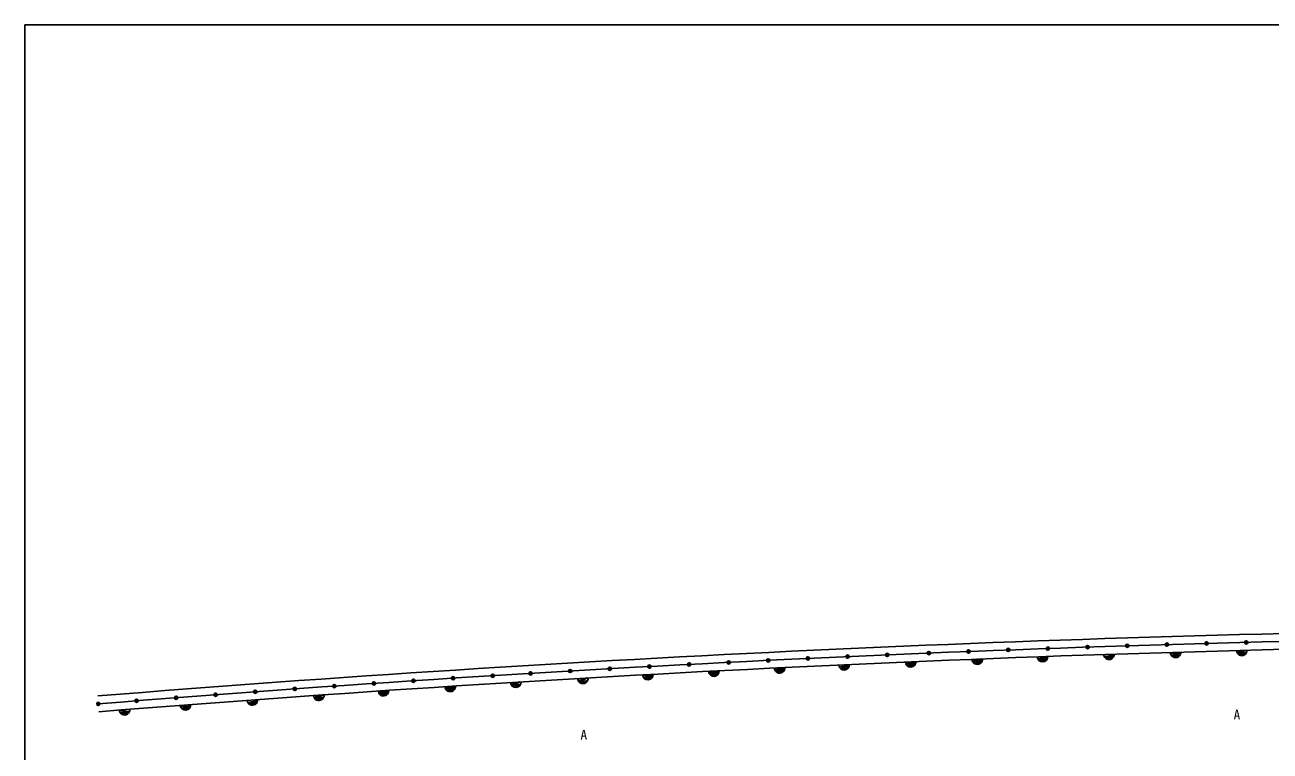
# Model space of a CAD drawing. Units: millimetres, scale not verified. Extents: x -100125 to 100125, y -69250 to 69250.
# Drawn here: x -100125 to -53045, y 41788 to 69250 of the extents above; entities that cross this region are included whole.
import ezdxf
from ezdxf.enums import TextEntityAlignment as Align

# ---------------------------------------------------------------- set-up
doc = ezdxf.new("R2010")
doc.units = ezdxf.units.MM
doc.header["$LTSCALE"] = 250
doc.linetypes.add('LONG_CHAIN', pattern=[21, 18, -1, 1, -1])
doc.layers.add('0-0_レイヤ15', color=6, linetype='LONG_CHAIN')
doc.layers.add('1-1_現況白抜', color=2, linetype='Continuous')
doc.styles.add('ＭＳ ゴシック', font='')
doc.styles.get('ＭＳ ゴシック').set_extended_font_data('MS Gothic')

msp = doc.modelspace()

# ---------------------------------------------------------------- linework, layer by layer
at = {"layer": '0-0_レイヤ15', "linetype": 'Continuous'}
msp.add_lwpolyline([(100125, 69250), (-100125, 69250), (-100125, -69250)], dxfattribs=at)
at = {"layer": '1-1_現況白抜'}
for p, q in [((-61445.5, 45669.7), (-61445.5, 45664.7)), ((-59943.7, 45719.4), (-59948.7, 45719.4)), ((-59946.2, 45721.9), (-59946.2, 45716.9)), ((-58444.2, 45768.9), (-58449.2, 45768.9)), ((-58446.7, 45771.4), (-58446.7, 45766.4)), ((-56944.6, 45815.5), (-56949.6, 45815.5)), ((-56947.1, 45818), (-56947.1, 45813)), ((-55444.9, 45859.3), (-55449.9, 45859.3)), ((-55447.4, 45861.8), (-55447.4, 45856.8)), ((-53945, 45900.3), (-53950, 45900.3)), ((-53947.5, 45902.8), (-53947.5, 45897.8)), ((-72015.4, 45218.9), (-72020.4, 45218.9)), ((-72017.9, 45221.4), (-72017.9, 45216.4)), ((-70517.1, 45290.9), (-70522.1, 45290.9)), ((-70519.6, 45293.4), (-70519.6, 45288.4)), ((-69018.7, 45360.2), (-69023.7, 45360.2)), ((-69021.2, 45362.7), (-69021.2, 45357.7)), ((-67520.1, 45426.6), (-67525.1, 45426.6)), ((-67522.6, 45429.1), (-67522.6, 45424.1)), ((-65940, 45493.6), (-65945, 45493.6)), ((-65942.5, 45496.1), (-65942.5, 45491.1)), ((-64441.2, 45554.3), (-64446.2, 45554.3)), ((-64443.7, 45556.8), (-64443.7, 45551.8)), ((-62942.1, 45612.1), (-62947.1, 45612.1)), ((-62944.6, 45614.6), (-62944.6, 45609.6)), ((-61443, 45667.2), (-61448, 45667.2)), ((-81002, 44727.6), (-81007, 44727.6)), ((-81004.5, 44730.1), (-81004.5, 44725.1)), ((-79504.6, 44816.5), (-79509.6, 44816.5)), ((-79507.1, 44819), (-79507.1, 44814)), ((-78007, 44902.6), (-78012, 44902.6)), ((-78009.5, 44905.1), (-78009.5, 44900.1)), ((-76509.3, 44985.9), (-76514.3, 44985.9)), ((-76511.8, 44988.4), (-76511.8, 44983.4)), ((-75011.5, 45066.3), (-75016.5, 45066.3)), ((-75014, 45068.8), (-75014, 45063.8)), ((-73513.5, 45144), (-73518.5, 45144)), ((-73516, 45146.5), (-73516, 45141.5)), ((-86927, 44348.2), (-86932, 44348.2)), ((-86929.5, 44350.7), (-86929.5, 44345.7)), ((-85430.3, 44448.2), (-85435.3, 44448.2)), ((-85432.8, 44450.7), (-85432.8, 44445.7)), ((-83933.4, 44545.4), (-83938.4, 44545.4)), ((-83935.9, 44547.9), (-83935.9, 44542.9)), ((-82436.3, 44639.8), (-82441.3, 44639.8)), ((-82438.8, 44642.3), (-82438.8, 44637.3)), ((-94407.4, 43806), (-94412.4, 43806)), ((-94409.9, 43808.5), (-94409.9, 43803.5)), ((-92911.7, 43920.1), (-92916.7, 43920.1)), ((-92914.2, 43922.6), (-92914.2, 43917.6)), ((-91415.8, 44031.3), (-91420.8, 44031.3)), ((-91418.3, 44033.8), (-91418.3, 44028.8)), ((-89919.8, 44139.7), (-89924.8, 44139.7)), ((-89922.3, 44142.2), (-89922.3, 44137.2)), ((-88423.5, 44245.3), (-88428.5, 44245.3)), ((-88426, 44247.8), (-88426, 44242.8)), ((-97346.4, 43573.8), (-97351.4, 43573.8)), ((-97348.9, 43576.3), (-97348.9, 43571.3)), ((-95902.8, 43689.2), (-95907.8, 43689.2)), ((-95905.3, 43691.7), (-95905.3, 43686.7))]:
    msp.add_line(p, q, dxfattribs=at)
for points in [[(-64295.8, 45181.3), (-64119.1, 45266.8), (-64258.1, 45126.2), (-64034, 45270.1), (-64179.6, 45075.9), (-63948.6, 45273.5), (-64079.1, 45068.2), (-63921.6, 45205.2)], [(-61837.6, 45291.7), (-61450.9, 45334.3), (-61808.5, 45238.3), (-61462.9, 45287.2), (-61755, 45189.8), (-61488.4, 45240.8)], [(-59318.3, 45368.5), (-58936, 45417), (-59286.5, 45316.7), (-58950.8, 45365.7), (-59218.9, 45265), (-58997.7, 45299.7)], [(-56425.8, 45464.8), (-56815, 45488.3), (-56458.7, 45401.4), (-56787.5, 45417.3), (-56506.4, 45356.9), (-56734.5, 45360.9)], [(-53928, 45525.9), (-54313.7, 45568.4), (-53961.1, 45468.3), (-54293.4, 45504), (-53998.5, 45433.3), (-54243.7, 45442)], [(-74271.6, 44791.3), (-73877.9, 44768.8), (-74257.7, 44737.4), (-73899, 44715.7), (-74222.2, 44681.4), (-73950.5, 44656.7), (-74153.9, 44631.9)], [(-71780.4, 44873.9), (-71389.3, 44914.3), (-71744.8, 44806.7), (-71405.3, 44852.2), (-71697.1, 44763.9), (-71450.6, 44787.4)], [(-69335, 44971), (-68953.7, 45022.5), (-69293.2, 44911.5), (-68975, 44959.4), (-69246.7, 44877.3), (-69025.7, 44898.4)], [(-66440.8, 45109.7), (-66828.9, 45115), (-66465.4, 45055.9), (-66797.7, 45047.1), (-66502.1, 45013.8), (-66731.3, 44988.9)], [(-81747.8, 44310.9), (-81393.1, 44403.5), (-81717.9, 44263.5), (-81377.8, 44322.9), (-81642.1, 44208.2), (-81420.8, 44254.4)], [(-79212.4, 44451.3), (-78849.4, 44554.1), (-79164.3, 44388.6), (-78846.3, 44460.9), (-79086.7, 44346.4), (-78893.5, 44393.3)], [(-76772.9, 44658.9), (-76378.2, 44640.2), (-76751.3, 44589), (-76402.8, 44578.3), (-76695, 44522.6), (-76463.7, 44515.1)], [(-89199.5, 43826.9), (-88835.8, 43916), (-89166.7, 43770.8), (-88823.4, 43833), (-89102.1, 43719.3), (-88882.1, 43746.5)], [(-86747.1, 43997.6), (-86361.7, 44063.8), (-86714, 43942.9), (-86378.3, 43992.2), (-86661.1, 43898.8), (-86422.9, 43928.1)], [(-84244.1, 44208.3), (-83850.1, 44195), (-84220.9, 44138.4), (-83878.1, 44127.7), (-84173.5, 44081.9), (-83935, 44070.1)], [(-96559.4, 43327.8), (-96169.9, 43288.2), (-96529.4, 43243.8), (-96195.8, 43236.2), (-96472.7, 43185.1), (-96262.2, 43176)], [(-94242.3, 43450.2), (-93850.5, 43534.2), (-94193.1, 43392.3), (-93862.2, 43465.4), (-94131.7, 43349.9), (-93918.1, 43383)], [(-91701.9, 43632), (-91323, 43705.8), (-91651.4, 43567.5), (-91346.2, 43626), (-91571.8, 43526.7)]]:
    msp.add_lwpolyline(points, dxfattribs=at)
for centre, radius in [((-62944.6, 45612.1), 62.5), ((-61445.5, 45667.2), 62.5), ((-61445.5, 45667.2), 42.5), ((-61445.5, 45667.2), 22.5), ((-59946.2, 45719.4), 62.5), ((-59946.2, 45719.4), 42.5), ((-59946.2, 45719.4), 22.5), ((-58446.7, 45768.9), 62.5), ((-58446.7, 45768.9), 42.5), ((-58446.7, 45768.9), 22.5), ((-56947.1, 45815.5), 62.5), ((-56947.1, 45815.5), 42.5), ((-56947.1, 45815.5), 22.5), ((-55447.4, 45859.3), 62.5), ((-55447.4, 45859.3), 42.5), ((-55447.4, 45859.3), 22.5), ((-53947.5, 45900.3), 62.5), ((-53947.5, 45900.3), 42.5), ((-53947.5, 45900.3), 22.5), ((-73516, 45144), 62.5), ((-72017.9, 45218.9), 62.5), ((-72017.9, 45218.9), 42.5), ((-72017.9, 45218.9), 22.5), ((-70519.6, 45290.9), 62.5), ((-70519.6, 45290.9), 42.5), ((-70519.6, 45290.9), 22.5), ((-69021.2, 45360.2), 62.5), ((-69021.2, 45360.2), 42.5), ((-69021.2, 45360.2), 22.5), ((-67522.6, 45426.6), 62.5), ((-67522.6, 45426.6), 42.5), ((-67522.6, 45426.6), 22.5), ((-65942.5, 45493.6), 62.5), ((-65942.5, 45493.6), 42.5), ((-65942.5, 45493.6), 22.5), ((-64443.7, 45554.3), 62.5), ((-64443.7, 45554.3), 42.5), ((-64443.7, 45554.3), 22.5), ((-62944.6, 45612.1), 42.5), ((-62944.6, 45612.1), 22.5), ((-81004.5, 44727.6), 62.5), ((-81004.5, 44727.6), 42.5), ((-81004.5, 44727.6), 22.5), ((-79507.1, 44816.5), 62.5), ((-79507.1, 44816.5), 42.5), ((-79507.1, 44816.5), 22.5), ((-78009.5, 44902.6), 62.5), ((-78009.5, 44902.6), 42.5), ((-78009.5, 44902.6), 22.5), ((-76511.8, 44985.9), 62.5), ((-76511.8, 44985.9), 42.5), ((-76511.8, 44985.9), 22.5), ((-75014, 45066.3), 62.5), ((-75014, 45066.3), 42.5), ((-75014, 45066.3), 22.5), ((-73516, 45144), 42.5), ((-73516, 45144), 22.5), ((-88426, 44245.3), 62.5), ((-88426, 44245.3), 42.5), ((-88426, 44245.3), 22.5), ((-86929.5, 44348.2), 62.5), ((-86929.5, 44348.2), 42.5), ((-86929.5, 44348.2), 22.5), ((-85432.8, 44448.2), 62.5), ((-85432.8, 44448.2), 42.5), ((-85432.8, 44448.2), 22.5), ((-83935.9, 44545.4), 62.5), ((-83935.9, 44545.4), 42.5), ((-83935.9, 44545.4), 22.5), ((-82438.8, 44639.8), 62.5), ((-82438.8, 44639.8), 42.5), ((-82438.8, 44639.8), 22.5), ((-94409.9, 43806), 62.5), ((-94409.9, 43806), 42.5), ((-94409.9, 43806), 22.5), ((-92914.2, 43920.1), 62.5), ((-92914.2, 43920.1), 42.5), ((-92914.2, 43920.1), 22.5), ((-91418.3, 44031.3), 62.5), ((-91418.3, 44031.3), 42.5), ((-91418.3, 44031.3), 22.5), ((-89922.3, 44139.7), 62.5), ((-89922.3, 44139.7), 42.5), ((-89922.3, 44139.7), 22.5), ((-97348.9, 43573.8), 62.5), ((-97348.9, 43573.8), 42.5), ((-97348.9, 43573.8), 22.5), ((-95905.3, 43689.2), 62.5), ((-95905.3, 43689.2), 42.5), ((-95905.3, 43689.2), 22.5)]:
    msp.add_circle(centre, radius, dxfattribs=at)
for centre, radius, start, end in [((-32830.7, -754019.3), 800498.3, 90.74099, 94.62465), ((-32830.8, -754017.9), 800196.9, 90.74099, 94.62465), ((-32830.7, -754020.7), 799899.7, 90.74099, 94.62465), ((-64113.3, 45265.7), 201.1, 181.86488, 2.6181), ((-61649.4, 45359.7), 200.1, 182.09398, 2.03526), ((-59133.9, 45446.1), 200, 181.81518, 1.95339), ((-56617.5, 45523.9), 200.6, 181.34911, 2.05968), ((-54115.5, 45595.6), 200.1, 181.48638, 1.56299), ((-74073, 44815.4), 200.5, 183.06699, 2.84362), ((-71588.8, 44932.5), 200.3, 180.79909, 4.75568), ((-69152.1, 45055), 201.3, 182.9151, 2.29003), ((-66634.6, 45165.9), 201.8, 182.87063, 1.97322), ((-81565.3, 44393.1), 200.2, 183.51644, 3.46979), ((-79031.5, 44540.1), 201.5, 182.33093, 4.29172), ((-76574, 44682.2), 200.3, 183.21124, 3.05853), ((-89012.5, 43898.2), 200.1, 182.51964, 5.5356), ((-86561.6, 44072.3), 200, 183.85864, 3.84501), ((-84046.3, 44237), 200.6, 183.4951, 3.84726), ((-96360.1, 43350.6), 200.2, 184.1201, 4.99042), ((-94050.7, 43532.9), 200.2, 184.4319, 4.34647), ((-91522.5, 43720.5), 200, 183.55376, 4.86179)]:
    msp.add_arc(centre, radius, start, end, dxfattribs=at)

# ---------------------------------------------------------------- texts
at = {"layer": '1-1_現況白抜', "color": 7, "style": 'ＭＳ ゴシック'}
for p in [(-54423.9, 42873.3), (-79118.2, 42115)]:
    msp.add_text('A', height=366.6, dxfattribs=at).set_placement(p, align=Align.BOTTOM_LEFT)

doc.saveas('drawing.dxf')
